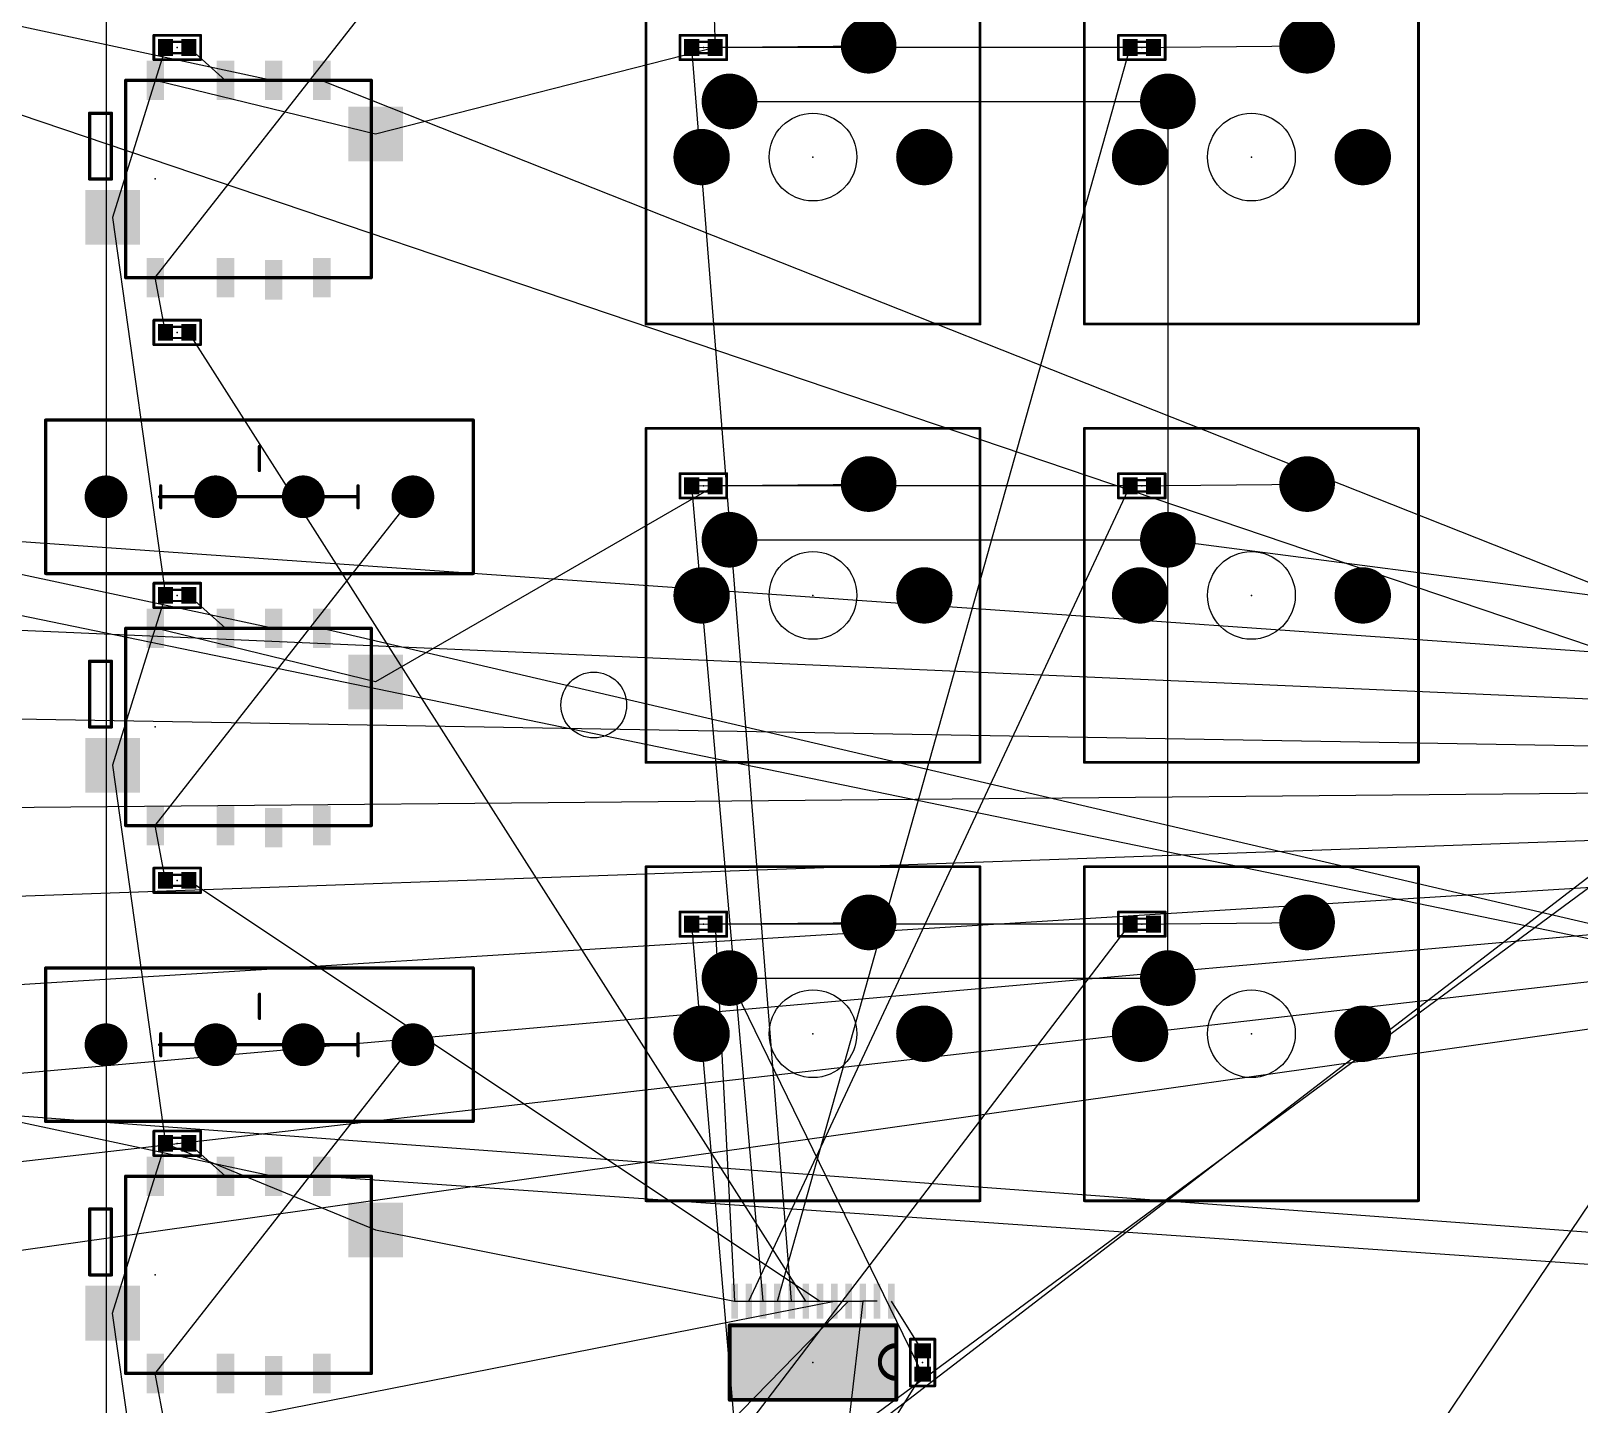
# Model space of a CAD drawing. Extents: x -180 to 275, y -75 to 92.
# Drawn here: x 134.3 to 204.9, y -26.9 to 35.8 of the extents above; entities that cross this region are included whole.
import ezdxf

# ---------------------------------------------------------------- set-up
doc = ezdxf.new("R2010")
doc.units = 0
for name, color, linetype in [('1', 12, 'CONTINUOUS'), ('17', 110, 'CONTINUOUS'), ('19', 53, 'CONTINUOUS'), ('20', 31, 'CONTINUOUS'), ('21', 253, 'CONTINUOUS'), ('23', 53, 'CONTINUOUS'), ('39', 12, 'CONTINUOUS'), ('51', 253, 'CONTINUOUS')]:
    doc.layers.add(name, color=color, linetype=linetype)

# ---------------------------------------------------------------- blocks, each defined once
blk = doc.blocks.new('RECT')
blk.add_solid([(-0.5, -0.5), (0.5, -0.5), (-0.5, 0.5), (0.5, 0.5)])
blk = doc.blocks.new('ROUNDP')
at = {"const_width": 0.5}
blk.add_lwpolyline([(0, -0.25, 1), (0, 0.25, 1), (0, -0.25)], format="xyb", dxfattribs=at)

msp = doc.modelspace()

# ---------------------------------------------------------------- linework, layer by layer
at = {"layer": '19'}
for p, q in [((165.07, 50.18), (165.5334, 35)), ((115, 40), (145.4, 33.5)), ((137.75, 39.5), (137.75, 14.5)), ((140, 24.5), (151.75, 39.5)), ((117.54, 37.46), (268.73, -13.73)), ((140.4666, 35), (140, 33.5)), ((141.5334, 35), (143.2, 33.5)), ((165.5334, 35), (150.05, 31.05)), ((164.4666, 35), (172.54, 35.08)), ((169.025, -22.2), (164.4666, 35)), ((185.5334, 35), (165.5334, 35)), ((168.375, -22.2), (184.4666, 35)), ((184.4666, 35), (192.54, 35.08)), ((140, 33.5), (138.05, 27.25)), ((150.05, 31.05), (140, 33.5)), ((147.6, 33.5), (270, -15)), ((166.19, 32.54), (186.19, 32.54)), ((186.19, 32.54), (186.19, 12.54)), ((253.73, 32.38), (172.275, -27.8)), ((251.19, 32.38), (172.925, -27.8)), ((188.73, -42.54), (236.11, 27.846)), ((138.05, 27.25), (140.4666, 10)), ((140.4666, 22), (140, 24.5)), ((169.675, -22.2), (141.5334, 22)), ((97.5701, 15), (262.8, 3.4125)), ((115, 15), (145.4, 8.5)), ((165.5334, 15), (150.05, 6.05)), ((164.4666, 15), (172.54, 15.08)), ((167.725, -22.2), (164.4666, 15)), ((185.5334, 15), (165.5334, 15)), ((167.075, -22.2), (184.4666, 15)), ((184.4666, 15), (192.54, 15.08)), ((137.75, 14.5), (137.75, -10.5)), ((140, -0.5), (151.75, 14.5)), ((117.54, 12.46), (268.73, -18.73)), ((166.19, 12.54), (186.19, 12.54)), ((186.19, 12.54), (248, 4.4666)), ((186.19, -7.46), (186.19, 12.54)), ((97.5701, 10), (262.8, 2.7775)), ((140.4666, 10), (140, 8.5)), ((141.5334, 10), (143.2, 8.5)), ((140, 8.5), (138.05, 2.25)), ((150.05, 6.05), (140, 8.5)), ((147.6, 8.5), (270, -20)), ((97.5701, 5), (262.8, 2.1425)), ((138.05, 2.25), (140.4666, -15)), ((97.5701, 0), (262.8, 1.5075)), ((97.5701, -5), (262.8, 0.8725)), ((97.5701, -10), (262.8, 0.2375)), ((97.5701, -15), (262.8, -0.3975)), ((140.4666, -3), (140, -0.5)), ((97.5701, -20), (262.8, -1.0325)), ((97.5701, -25), (262.8, -1.6675)), ((141.5334, -3), (170.325, -22.2)), ((164.4666, -5), (172.54, -4.92)), ((184.4666, -5), (192.54, -4.92)), ((166.425, -27.8), (164.4666, -5)), ((165.5334, -5), (166.425, -22.2)), ((185.5334, -5), (165.5334, -5)), ((167.075, -27.8), (184.4666, -5)), ((166.19, -7.46), (186.19, -7.46)), ((175, -25.5334), (166.19, -7.46)), ((115, -10), (145.4, -16.5)), ((137.75, -10.5), (137.75, -35.5)), ((140, -25.5), (151.75, -10.5)), ((117.54, -12.54), (268.73, -23.73)), ((140, -16.5), (140.4666, -15)), ((140.4666, -15), (150.05, -18.95)), ((143.2, -16.5), (141.5334, -15)), ((138.05, -22.75), (140, -16.5)), ((147.6, -16.5), (270, -25)), ((150.05, -18.95), (166.425, -22.2)), ((141.5334, -53), (171.625, -22.2)), ((141.5334, -28), (170.975, -22.2)), ((166.425, -22.2), (172.275, -22.2)), ((172.275, -22.2), (171.625, -27.8)), ((172.925, -22.2), (172.275, -22.2)), ((175, -24.4666), (173.575, -22.2)), ((140.4666, -40), (138.05, -22.75)), ((140.4666, -28), (140, -25.5)), ((173.575, -27.8), (175, -25.5334))]:
    msp.add_line(p, q, dxfattribs=at)
at = {"layer": '20'}
for centre, radius in [((170, 30), 2.0002), ((190, 30), 2.0002), ((170, 10), 2.0002), ((190, 10), 2.0002), ((160, 5), 1.5), ((170, -10), 2.0002), ((190, -10), 2.0002)]:
    msp.add_circle(centre, radius, dxfattribs=at)
at = {"layer": '21'}
for points, const_width in [([(162.38, 22.38), (162.38, 37.62)], 0.127), ([(177.62, 37.62), (177.62, 22.38)], 0.127), ([(182.38, 22.38), (182.38, 37.62)], 0.127), ([(197.62, 37.62), (197.62, 22.38)], 0.127), ([(139.9332, 34.4412), (139.9332, 35.5588)], 0.127), ([(139.9332, 35.5588), (142.0668, 35.5588)], 0.127), ([(142.0668, 35.5588), (142.0668, 34.4412)], 0.127), ([(163.9332, 35.5588), (166.0668, 35.5588)], 0.127), ([(163.9332, 34.4412), (163.9332, 35.5588)], 0.127), ([(166.0668, 35.5588), (166.0668, 34.4412)], 0.127), ([(183.9332, 35.5588), (186.0668, 35.5588)], 0.127), ([(183.9332, 34.4412), (183.9332, 35.5588)], 0.127), ([(186.0668, 35.5588), (186.0668, 34.4412)], 0.127), ([(142.0668, 34.4412), (139.9332, 34.4412)], 0.127), ([(166.0668, 34.4412), (163.9332, 34.4412)], 0.127), ([(186.0668, 34.4412), (183.9332, 34.4412)], 0.127), ([(138.65, 33.5), (138.65, 24.5)], 0.1524), ([(138.7, 33.5), (149.8, 33.5)], 0.1524), ([(149.85, 33.5), (149.85, 24.5)], 0.1524), ([(137, 29), (137, 32)], 0.1524), ([(137, 32), (138, 32)], 0.1524), ([(138, 32), (138, 29)], 0.1524), ([(138, 29), (137, 29)], 0.1524), ([(149.8, 24.5), (138.7, 24.5)], 0.1524), ([(139.9332, 22.5588), (142.0668, 22.5588)], 0.127), ([(139.9332, 21.4412), (139.9332, 22.5588)], 0.127), ([(142.0668, 22.5588), (142.0668, 21.4412)], 0.127), ([(177.62, 22.38), (162.38, 22.38)], 0.127), ([(197.62, 22.38), (182.38, 22.38)], 0.127), ([(142.0668, 21.4412), (139.9332, 21.4412)], 0.127), ([(154.5, 18), (135, 18)], 0.1524), ([(135, 11), (135, 18)], 0.1524), ([(154.5, 11), (154.5, 18)], 0.1524), ([(162.38, 17.62), (177.62, 17.62)], 0.127), ([(162.38, 2.38), (162.38, 17.62)], 0.127), ([(177.62, 17.62), (177.62, 2.38)], 0.127), ([(182.38, 17.62), (197.62, 17.62)], 0.127), ([(182.38, 2.38), (182.38, 17.62)], 0.127), ([(197.62, 17.62), (197.62, 2.38)], 0.127), ([(144.75, 16.8), (144.75, 15.7)], 0.1524), ([(163.9332, 15.5588), (166.0668, 15.5588)], 0.127), ([(163.9332, 14.4412), (163.9332, 15.5588)], 0.127), ([(166.0668, 15.5588), (166.0668, 14.4412)], 0.127), ([(183.9332, 15.5588), (186.0668, 15.5588)], 0.127), ([(183.9332, 14.4412), (183.9332, 15.5588)], 0.127), ([(186.0668, 15.5588), (186.0668, 14.4412)], 0.127), ([(140.25, 14), (140.25, 15)], 0.1524), ([(149.25, 14), (149.25, 15)], 0.1524), ([(140.2, 14.5), (149.2, 14.5)], 0.1524), ([(166.0668, 14.4412), (163.9332, 14.4412)], 0.127), ([(186.0668, 14.4412), (183.9332, 14.4412)], 0.127), ([(135, 11), (154.5, 11)], 0.1524), ([(139.9332, 9.4412), (139.9332, 10.5588)], 0.127), ([(139.9332, 10.5588), (142.0668, 10.5588)], 0.127), ([(142.0668, 10.5588), (142.0668, 9.4412)], 0.127), ([(142.0668, 9.4412), (139.9332, 9.4412)], 0.127), ([(138.65, 8.5), (138.65, -0.5)], 0.1524), ([(138.7, 8.5), (149.8, 8.5)], 0.1524), ([(149.85, 8.5), (149.85, -0.5)], 0.1524), ([(137, 4), (137, 7)], 0.1524), ([(137, 7), (138, 7)], 0.1524), ([(138, 7), (138, 4)], 0.1524), ([(138, 4), (137, 4)], 0.1524), ([(177.62, 2.38), (162.38, 2.38)], 0.127), ([(197.62, 2.38), (182.38, 2.38)], 0.127), ([(149.8, -0.5), (138.7, -0.5)], 0.1524), ([(139.9332, -2.4412), (142.0668, -2.4412)], 0.127), ([(139.9332, -3.5588), (139.9332, -2.4412)], 0.127), ([(142.0668, -2.4412), (142.0668, -3.5588)], 0.127), ([(162.38, -2.38), (177.62, -2.38)], 0.127), ([(162.38, -17.62), (162.38, -2.38)], 0.127), ([(177.62, -2.38), (177.62, -17.62)], 0.127), ([(182.38, -2.38), (197.62, -2.38)], 0.127), ([(182.38, -17.62), (182.38, -2.38)], 0.127), ([(197.62, -2.38), (197.62, -17.62)], 0.127), ([(142.0668, -3.5588), (139.9332, -3.5588)], 0.127), ([(163.9332, -4.4412), (166.0668, -4.4412)], 0.127), ([(163.9332, -5.5588), (163.9332, -4.4412)], 0.127), ([(166.0668, -4.4412), (166.0668, -5.5588)], 0.127), ([(183.9332, -4.4412), (186.0668, -4.4412)], 0.127), ([(183.9332, -5.5588), (183.9332, -4.4412)], 0.127), ([(186.0668, -4.4412), (186.0668, -5.5588)], 0.127), ([(166.0668, -5.5588), (163.9332, -5.5588)], 0.127), ([(186.0668, -5.5588), (183.9332, -5.5588)], 0.127), ([(154.5, -7), (135, -7)], 0.1524), ([(135, -14), (135, -7)], 0.1524), ([(154.5, -14), (154.5, -7)], 0.1524), ([(144.75, -8.2), (144.75, -9.3)], 0.1524), ([(140.2, -10.5), (149.2, -10.5)], 0.1524), ([(140.25, -11), (140.25, -10)], 0.1524), ([(149.25, -11), (149.25, -10)], 0.1524), ([(135, -14), (154.5, -14)], 0.1524), ([(139.9332, -15.5588), (139.9332, -14.4412)], 0.127), ([(139.9332, -14.4412), (142.0668, -14.4412)], 0.127), ([(142.0668, -14.4412), (142.0668, -15.5588)], 0.127), ([(142.0668, -15.5588), (139.9332, -15.5588)], 0.127), ([(138.65, -16.5), (138.65, -25.5)], 0.1524), ([(138.7, -16.5), (149.8, -16.5)], 0.1524), ([(149.85, -16.5), (149.85, -25.5)], 0.1524), ([(177.62, -17.62), (162.38, -17.62)], 0.127), ([(197.62, -17.62), (182.38, -17.62)], 0.127), ([(137, -21), (137, -18)], 0.1524), ([(137, -18), (138, -18)], 0.1524), ([(138, -18), (138, -21)], 0.1524), ([(138, -21), (137, -21)], 0.1524), ([(166.2, -26.7), (166.2, -23.3)], 0.1778), ([(166.2, -23.3), (173.8, -23.3)], 0.1778), ([(173.8, -23.3), (173.8, -24.2)], 0.1778), ([(174.4412, -26.0668), (174.4412, -23.9332)], 0.127), ([(174.4412, -23.9332), (175.5588, -23.9332)], 0.127), ([(175.5588, -23.9332), (175.5588, -26.0668)], 0.127), ([(173.8, -24.2), (173.8, -25.7)], 0.1778), ([(173.8, -24.25), (173.8, -25.75)], 0.1778), ([(149.8, -25.5), (138.7, -25.5)], 0.1524), ([(173.8, -25.7), (173.8, -26.7)], 0.1778), ([(175.5588, -26.0668), (174.4412, -26.0668)], 0.127), ([(173.8, -26.7), (166.2, -26.7)], 0.1778)]:
    msp.add_lwpolyline(points, dxfattribs=dict(at, const_width=const_width))
for points, const_width in [([(139.9332, 35.5906, 1), (139.9332, 35.5271)], 0.0635), ([(139.9649, 35.5588, 1), (139.9015, 35.5588)], 0.0635), ([(142.0985, 35.5588, 1), (142.0351, 35.5588)], 0.0635), ([(142.0668, 35.5271, 1), (142.0668, 35.5906)], 0.0635), ([(163.9332, 35.5906, 1), (163.9332, 35.5271)], 0.0635), ([(163.9649, 35.5588, 1), (163.9015, 35.5588)], 0.0635), ([(166.0985, 35.5588, 1), (166.0351, 35.5588)], 0.0635), ([(166.0668, 35.5271, 1), (166.0668, 35.5906)], 0.0635), ([(183.9332, 35.5906, 1), (183.9332, 35.5271)], 0.0635), ([(183.9649, 35.5588, 1), (183.9015, 35.5588)], 0.0635), ([(186.0985, 35.5588, 1), (186.0351, 35.5588)], 0.0635), ([(186.0668, 35.5271, 1), (186.0668, 35.5906)], 0.0635), ([(139.9332, 34.473, 1), (139.9332, 34.4094)], 0.0635), ([(139.9015, 34.4412, 1), (139.9649, 34.4412)], 0.0635), ([(142.0351, 34.4412, 1), (142.0985, 34.4412)], 0.0635), ([(142.0668, 34.4094, 1), (142.0668, 34.473)], 0.0635), ([(163.9332, 34.473, 1), (163.9332, 34.4094)], 0.0635), ([(163.9015, 34.4412, 1), (163.9649, 34.4412)], 0.0635), ([(166.0351, 34.4412, 1), (166.0985, 34.4412)], 0.0635), ([(166.0668, 34.4094, 1), (166.0668, 34.473)], 0.0635), ([(183.9332, 34.473, 1), (183.9332, 34.4094)], 0.0635), ([(183.9015, 34.4412, 1), (183.9649, 34.4412)], 0.0635), ([(186.0351, 34.4412, 1), (186.0985, 34.4412)], 0.0635), ([(186.0668, 34.4094, 1), (186.0668, 34.473)], 0.0635), ([(138.6881, 33.5, 1), (138.6119, 33.5)], 0.0762), ([(138.7, 33.5381, 1), (138.7, 33.4619)], 0.0762), ([(149.8, 33.4619, 1), (149.8, 33.5381)], 0.0762), ([(149.8881, 33.5, 1), (149.8119, 33.5)], 0.0762), ([(137.0381, 32, 1), (136.9619, 32)], 0.0762), ([(137, 32.0381, 1), (137, 31.9619)], 0.0762), ([(138.0381, 32, 1), (137.9619, 32)], 0.0762), ([(138, 31.9619, 1), (138, 32.0381)], 0.0762), ([(137, 29.0381, 1), (137, 28.9619)], 0.0762), ([(136.9619, 29, 1), (137.0381, 29)], 0.0762), ([(137.9619, 29, 1), (138.0381, 29)], 0.0762), ([(138, 28.9619, 1), (138, 29.0381)], 0.0762), ([(138.6119, 24.5, 1), (138.6881, 24.5)], 0.0762), ([(138.7, 24.5381, 1), (138.7, 24.4619)], 0.0762), ([(149.8, 24.4619, 1), (149.8, 24.5381)], 0.0762), ([(149.8119, 24.5, 1), (149.8881, 24.5)], 0.0762), ([(139.9332, 22.5906, 1), (139.9332, 22.5271)], 0.0635), ([(139.9649, 22.5588, 1), (139.9015, 22.5588)], 0.0635), ([(142.0985, 22.5588, 1), (142.0351, 22.5588)], 0.0635), ([(142.0668, 22.5271, 1), (142.0668, 22.5906)], 0.0635), ([(162.38, 22.4118, 1), (162.38, 22.3483)], 0.0635), ([(162.3483, 22.38, 1), (162.4117, 22.38)], 0.0635), ([(177.5883, 22.38, 1), (177.6517, 22.38)], 0.0635), ([(177.62, 22.3483, 1), (177.62, 22.4118)], 0.0635), ([(182.38, 22.4118, 1), (182.38, 22.3483)], 0.0635), ([(182.3483, 22.38, 1), (182.4117, 22.38)], 0.0635), ([(197.5883, 22.38, 1), (197.6517, 22.38)], 0.0635), ([(197.62, 22.3483, 1), (197.62, 22.4118)], 0.0635), ([(139.9332, 21.473, 1), (139.9332, 21.4095)], 0.0635), ([(139.9015, 21.4412, 1), (139.9649, 21.4412)], 0.0635), ([(142.0351, 21.4412, 1), (142.0985, 21.4412)], 0.0635), ([(142.0668, 21.4095, 1), (142.0668, 21.473)], 0.0635), ([(135, 18.0381, 1), (135, 17.9619)], 0.0762), ([(135.0381, 18, 1), (134.9619, 18)], 0.0762), ([(154.5381, 18, 1), (154.4619, 18)], 0.0762), ([(154.5, 17.9619, 1), (154.5, 18.0381)], 0.0762), ([(162.38, 17.6517, 1), (162.38, 17.5883)], 0.0635), ([(162.4117, 17.62, 1), (162.3483, 17.62)], 0.0635), ([(177.6517, 17.62, 1), (177.5883, 17.62)], 0.0635), ([(177.62, 17.5883, 1), (177.62, 17.6517)], 0.0635), ([(182.38, 17.6517, 1), (182.38, 17.5883)], 0.0635), ([(182.4117, 17.62, 1), (182.3483, 17.62)], 0.0635), ([(197.6517, 17.62, 1), (197.5883, 17.62)], 0.0635), ([(197.62, 17.5883, 1), (197.62, 17.6517)], 0.0635), ([(144.7881, 16.8, 1), (144.7119, 16.8)], 0.0762), ([(144.7119, 15.7, 1), (144.7881, 15.7)], 0.0762), ([(163.9332, 15.5906, 1), (163.9332, 15.5271)], 0.0635), ([(163.9649, 15.5588, 1), (163.9015, 15.5588)], 0.0635), ([(166.0985, 15.5588, 1), (166.0351, 15.5588)], 0.0635), ([(166.0668, 15.5271, 1), (166.0668, 15.5906)], 0.0635), ([(183.9332, 15.5906, 1), (183.9332, 15.5271)], 0.0635), ([(183.9649, 15.5588, 1), (183.9015, 15.5588)], 0.0635), ([(186.0985, 15.5588, 1), (186.0351, 15.5588)], 0.0635), ([(186.0668, 15.5271, 1), (186.0668, 15.5906)], 0.0635), ([(140.2881, 15, 1), (140.2119, 15)], 0.0762), ([(149.2881, 15, 1), (149.2119, 15)], 0.0762), ([(140.2, 14.5381, 1), (140.2, 14.4619)], 0.0762), ([(149.2, 14.4619, 1), (149.2, 14.5381)], 0.0762), ([(163.9332, 14.473, 1), (163.9332, 14.4094)], 0.0635), ([(163.9015, 14.4412, 1), (163.9649, 14.4412)], 0.0635), ([(166.0351, 14.4412, 1), (166.0985, 14.4412)], 0.0635), ([(166.0668, 14.4094, 1), (166.0668, 14.473)], 0.0635), ([(183.9332, 14.473, 1), (183.9332, 14.4094)], 0.0635), ([(183.9015, 14.4412, 1), (183.9649, 14.4412)], 0.0635), ([(186.0351, 14.4412, 1), (186.0985, 14.4412)], 0.0635), ([(186.0668, 14.4094, 1), (186.0668, 14.473)], 0.0635), ([(140.2119, 14, 1), (140.2881, 14)], 0.0762), ([(149.2119, 14, 1), (149.2881, 14)], 0.0762), ([(135, 11.0381, 1), (135, 10.9619)], 0.0762), ([(134.9619, 11, 1), (135.0381, 11)], 0.0762), ([(139.9332, 10.5906, 1), (139.9332, 10.527)], 0.0635), ([(139.9649, 10.5588, 1), (139.9015, 10.5588)], 0.0635), ([(142.0985, 10.5588, 1), (142.0351, 10.5588)], 0.0635), ([(142.0668, 10.527, 1), (142.0668, 10.5906)], 0.0635), ([(154.4619, 11, 1), (154.5381, 11)], 0.0762), ([(154.5, 10.9619, 1), (154.5, 11.0381)], 0.0762), ([(139.9332, 9.473, 1), (139.9332, 9.4094)], 0.0635), ([(139.9015, 9.4412, 1), (139.9649, 9.4412)], 0.0635), ([(142.0351, 9.4412, 1), (142.0985, 9.4412)], 0.0635), ([(142.0668, 9.4094, 1), (142.0668, 9.473)], 0.0635), ([(138.6881, 8.5, 1), (138.6119, 8.5)], 0.0762), ([(138.7, 8.5381, 1), (138.7, 8.4619)], 0.0762), ([(149.8, 8.4619, 1), (149.8, 8.5381)], 0.0762), ([(149.8881, 8.5, 1), (149.8119, 8.5)], 0.0762), ([(137.0381, 7, 1), (136.9619, 7)], 0.0762), ([(137, 7.0381, 1), (137, 6.9619)], 0.0762), ([(138.0381, 7, 1), (137.9619, 7)], 0.0762), ([(138, 6.9619, 1), (138, 7.0381)], 0.0762), ([(137, 4.0381, 1), (137, 3.9619)], 0.0762), ([(136.9619, 4, 1), (137.0381, 4)], 0.0762), ([(137.9619, 4, 1), (138.0381, 4)], 0.0762), ([(138, 3.9619, 1), (138, 4.0381)], 0.0762), ([(162.38, 2.4118, 1), (162.38, 2.3482)], 0.0635), ([(162.3483, 2.38, 1), (162.4117, 2.38)], 0.0635), ([(177.5883, 2.38, 1), (177.6517, 2.38)], 0.0635), ([(177.62, 2.3482, 1), (177.62, 2.4118)], 0.0635), ([(182.38, 2.4118, 1), (182.38, 2.3482)], 0.0635), ([(182.3483, 2.38, 1), (182.4117, 2.38)], 0.0635), ([(197.5883, 2.38, 1), (197.6517, 2.38)], 0.0635), ([(197.62, 2.3482, 1), (197.62, 2.4118)], 0.0635), ([(138.6119, -0.5, 1), (138.6881, -0.5)], 0.0762), ([(138.7, -0.4619, 1), (138.7, -0.5381)], 0.0762), ([(149.8, -0.5381, 1), (149.8, -0.4619)], 0.0762), ([(149.8119, -0.5, 1), (149.8881, -0.5)], 0.0762), ([(139.9332, -2.4095, 1), (139.9332, -2.473)], 0.0635), ([(139.9649, -2.4412, 1), (139.9015, -2.4412)], 0.0635), ([(142.0985, -2.4412, 1), (142.0351, -2.4412)], 0.0635), ([(142.0668, -2.473, 1), (142.0668, -2.4095)], 0.0635), ([(162.38, -2.3482, 1), (162.38, -2.4118)], 0.0635), ([(162.4117, -2.38, 1), (162.3483, -2.38)], 0.0635), ([(177.6517, -2.38, 1), (177.5883, -2.38)], 0.0635), ([(177.62, -2.4118, 1), (177.62, -2.3482)], 0.0635), ([(182.38, -2.3482, 1), (182.38, -2.4118)], 0.0635), ([(182.4117, -2.38, 1), (182.3483, -2.38)], 0.0635), ([(197.6517, -2.38, 1), (197.5883, -2.38)], 0.0635), ([(197.62, -2.4118, 1), (197.62, -2.3482)], 0.0635), ([(139.9332, -3.5271, 1), (139.9332, -3.5906)], 0.0635), ([(139.9015, -3.5588, 1), (139.9649, -3.5588)], 0.0635), ([(142.0351, -3.5588, 1), (142.0985, -3.5588)], 0.0635), ([(142.0668, -3.5906, 1), (142.0668, -3.5271)], 0.0635), ([(163.9649, -4.4412, 1), (163.9015, -4.4412)], 0.0635), ([(163.9332, -4.4095, 1), (163.9332, -4.4729)], 0.0635), ([(166.0985, -4.4412, 1), (166.0351, -4.4412)], 0.0635), ([(166.0668, -4.4729, 1), (166.0668, -4.4095)], 0.0635), ([(183.9649, -4.4412, 1), (183.9015, -4.4412)], 0.0635), ([(183.9332, -4.4095, 1), (183.9332, -4.4729)], 0.0635), ([(186.0985, -4.4412, 1), (186.0351, -4.4412)], 0.0635), ([(186.0668, -4.4729, 1), (186.0668, -4.4095)], 0.0635), ([(163.9332, -5.5271, 1), (163.9332, -5.5906)], 0.0635), ([(163.9015, -5.5588, 1), (163.9649, -5.5588)], 0.0635), ([(166.0351, -5.5588, 1), (166.0985, -5.5588)], 0.0635), ([(166.0668, -5.5906, 1), (166.0668, -5.5271)], 0.0635), ([(183.9332, -5.5271, 1), (183.9332, -5.5906)], 0.0635), ([(183.9015, -5.5588, 1), (183.9649, -5.5588)], 0.0635), ([(186.0351, -5.5588, 1), (186.0985, -5.5588)], 0.0635), ([(186.0668, -5.5906, 1), (186.0668, -5.5271)], 0.0635), ([(135, -6.9619, 1), (135, -7.0381)], 0.0762), ([(135.0381, -7, 1), (134.9619, -7)], 0.0762), ([(154.5381, -7, 1), (154.4619, -7)], 0.0762), ([(154.5, -7.0381, 1), (154.5, -6.9619)], 0.0762), ([(144.7881, -8.2, 1), (144.7119, -8.2)], 0.0762), ([(144.7119, -9.3, 1), (144.7881, -9.3)], 0.0762), ([(140.2, -10.4619, 1), (140.2, -10.5381)], 0.0762), ([(140.2881, -10, 1), (140.2119, -10)], 0.0762), ([(149.2, -10.5381, 1), (149.2, -10.4619)], 0.0762), ([(149.2881, -10, 1), (149.2119, -10)], 0.0762), ([(140.2119, -11, 1), (140.2881, -11)], 0.0762), ([(149.2119, -11, 1), (149.2881, -11)], 0.0762), ([(135, -13.9619, 1), (135, -14.0381)], 0.0762), ([(134.9619, -14, 1), (135.0381, -14)], 0.0762), ([(154.4619, -14, 1), (154.5381, -14)], 0.0762), ([(154.5, -14.0381, 1), (154.5, -13.9619)], 0.0762), ([(139.9332, -14.4094, 1), (139.9332, -14.473)], 0.0635), ([(139.9649, -14.4412, 1), (139.9015, -14.4412)], 0.0635), ([(142.0985, -14.4412, 1), (142.0351, -14.4412)], 0.0635), ([(142.0668, -14.473, 1), (142.0668, -14.4094)], 0.0635), ([(139.9332, -15.5271, 1), (139.9332, -15.5906)], 0.0635), ([(139.9015, -15.5588, 1), (139.9649, -15.5588)], 0.0635), ([(142.0351, -15.5588, 1), (142.0985, -15.5588)], 0.0635), ([(142.0668, -15.5906, 1), (142.0668, -15.5271)], 0.0635), ([(138.6881, -16.5, 1), (138.6119, -16.5)], 0.0762), ([(138.7, -16.4619, 1), (138.7, -16.5381)], 0.0762), ([(149.8, -16.5381, 1), (149.8, -16.4619)], 0.0762), ([(149.8881, -16.5, 1), (149.8119, -16.5)], 0.0762), ([(162.38, -17.5883, 1), (162.38, -17.6517)], 0.0635), ([(162.3483, -17.62, 1), (162.4117, -17.62)], 0.0635), ([(177.5883, -17.62, 1), (177.6517, -17.62)], 0.0635), ([(177.62, -17.6517, 1), (177.62, -17.5883)], 0.0635), ([(182.38, -17.5883, 1), (182.38, -17.6517)], 0.0635), ([(182.3483, -17.62, 1), (182.4117, -17.62)], 0.0635), ([(197.5883, -17.62, 1), (197.6517, -17.62)], 0.0635), ([(197.62, -17.6517, 1), (197.62, -17.5883)], 0.0635), ([(137.0381, -18, 1), (136.9619, -18)], 0.0762), ([(137, -17.9619, 1), (137, -18.0381)], 0.0762), ([(138.0381, -18, 1), (137.9619, -18)], 0.0762), ([(138, -18.0381, 1), (138, -17.9619)], 0.0762), ([(137, -20.9619, 1), (137, -21.0381)], 0.0762), ([(136.9619, -21, 1), (137.0381, -21)], 0.0762), ([(137.9619, -21, 1), (138.0381, -21)], 0.0762), ([(138, -21.0381, 1), (138, -20.9619)], 0.0762), ([(166.2, -23.2555, 1), (166.2, -23.3445)], 0.0889), ([(166.2445, -23.3, 1), (166.1556, -23.3)], 0.0889), ([(173.8445, -23.3, 1), (173.7555, -23.3)], 0.0889), ([(173.8, -23.3445, 1), (173.8, -23.2555)], 0.0889), ([(174.4412, -23.9015, 1), (174.4412, -23.965)], 0.0635), ([(174.4729, -23.9332, 1), (174.4095, -23.9332)], 0.0635), ([(175.5906, -23.9332, 1), (175.5271, -23.9332)], 0.0635), ([(175.5588, -23.965, 1), (175.5588, -23.9015)], 0.0635), ([(173.8, -24.2, 1), (173.8, -25.7)], 0.1778), ([(173.8, -24.25, 1), (173.8, -25.75)], 0.1778), ([(173.8445, -24.2, 1), (173.7555, -24.2)], 0.0889), ([(173.7555, -24.2, 1), (173.8445, -24.2)], 0.0889), ([(173.8445, -24.25, 1), (173.7555, -24.25)], 0.0889), ([(173.8, -24.2445, 1), (173.8, -24.1556)], 0.0889), ([(173.8, -24.2945, 1), (173.8, -24.2055)], 0.0889), ([(138.6119, -25.5, 1), (138.6881, -25.5)], 0.0762), ([(138.7, -25.4619, 1), (138.7, -25.5381)], 0.0762), ([(149.8, -25.5381, 1), (149.8, -25.4619)], 0.0762), ([(149.8119, -25.5, 1), (149.8881, -25.5)], 0.0762), ([(173.8445, -25.7, 1), (173.7555, -25.7)], 0.0889), ([(173.7555, -25.7, 1), (173.8445, -25.7)], 0.0889), ([(173.7555, -25.75, 1), (173.8445, -25.75)], 0.0889), ([(173.8, -25.7445, 1), (173.8, -25.6556)], 0.0889), ([(173.8, -25.7945, 1), (173.8, -25.7055)], 0.0889), ([(174.4412, -26.0351, 1), (174.4412, -26.0985)], 0.0635), ([(174.4095, -26.0668, 1), (174.4729, -26.0668)], 0.0635), ([(175.5271, -26.0668, 1), (175.5906, -26.0668)], 0.0635), ([(175.5588, -26.0985, 1), (175.5588, -26.0351)], 0.0635), ([(166.2, -26.6556, 1), (166.2, -26.7445)], 0.0889), ([(166.1556, -26.7, 1), (166.2445, -26.7)], 0.0889), ([(173.7555, -26.7, 1), (173.8445, -26.7)], 0.0889), ([(173.8, -26.7445, 1), (173.8, -26.6556)], 0.0889)]:
    msp.add_lwpolyline(points, format="xyb", dxfattribs=dict(at, const_width=const_width))
at = {"layer": '23'}
for p in [(141, 35), (165, 35), (185, 35), (170, 30), (190, 30), (140, 29), (141, 22), (165, 15), (185, 15), (135, 11), (141, 10), (170, 10), (190, 10), (140, 4), (141, -3), (165, -5), (185, -5), (170, -10), (190, -10), (135, -14), (141, -15), (140, -21), (170, -25), (175, -25)]:
    msp.add_point(p, dxfattribs=at)
at = {"layer": '51', "const_width": 0.1016}
for points in [[(140.5428, 35.254), (141.4572, 35.254)], [(141.4572, 34.746), (140.5428, 34.746)], [(164.5428, 35.254), (165.4572, 35.254)], [(165.4572, 34.746), (164.5428, 34.746)], [(184.5428, 35.254), (185.4572, 35.254)], [(185.4572, 34.746), (184.5428, 34.746)], [(140.5428, 22.254), (141.4572, 22.254)], [(141.4572, 21.746), (140.5428, 21.746)], [(164.5428, 15.254), (165.4572, 15.254)], [(184.5428, 15.254), (185.4572, 15.254)], [(165.4572, 14.746), (164.5428, 14.746)], [(185.4572, 14.746), (184.5428, 14.746)], [(140.5428, 10.254), (141.4572, 10.254)], [(141.4572, 9.746), (140.5428, 9.746)], [(140.5428, -2.746), (141.4572, -2.746)], [(141.4572, -3.254), (140.5428, -3.254)], [(164.5428, -4.746), (165.4572, -4.746)], [(184.5428, -4.746), (185.4572, -4.746)], [(165.4572, -5.254), (164.5428, -5.254)], [(185.4572, -5.254), (184.5428, -5.254)], [(140.5428, -14.746), (141.4572, -14.746)], [(141.4572, -15.254), (140.5428, -15.254)], [(174.746, -25.4572), (174.746, -24.5428)], [(175.254, -24.5428), (175.254, -25.4572)]]:
    msp.add_lwpolyline(points, dxfattribs=at)
at = {"layer": '51', "const_width": 0.0508}
for points in [[(140.5428, 35.2794, 1), (140.5428, 35.2286)], [(140.5428, 34.7714, 1), (140.5428, 34.7206)], [(141.4572, 35.2286, 1), (141.4572, 35.2794)], [(141.4572, 34.7206, 1), (141.4572, 34.7714)], [(164.5428, 35.2794, 1), (164.5428, 35.2286)], [(164.5428, 34.7714, 1), (164.5428, 34.7206)], [(165.4572, 35.2286, 1), (165.4572, 35.2794)], [(165.4572, 34.7206, 1), (165.4572, 34.7714)], [(184.5428, 35.2794, 1), (184.5428, 35.2286)], [(184.5428, 34.7714, 1), (184.5428, 34.7206)], [(185.4572, 35.2286, 1), (185.4572, 35.2794)], [(185.4572, 34.7206, 1), (185.4572, 34.7714)], [(140.5428, 22.2794, 1), (140.5428, 22.2286)], [(141.4572, 22.2286, 1), (141.4572, 22.2794)], [(140.5428, 21.7714, 1), (140.5428, 21.7206)], [(141.4572, 21.7206, 1), (141.4572, 21.7714)], [(164.5428, 15.2794, 1), (164.5428, 15.2286)], [(165.4572, 15.2286, 1), (165.4572, 15.2794)], [(184.5428, 15.2794, 1), (184.5428, 15.2286)], [(185.4572, 15.2286, 1), (185.4572, 15.2794)], [(164.5428, 14.7714, 1), (164.5428, 14.7206)], [(165.4572, 14.7206, 1), (165.4572, 14.7714)], [(184.5428, 14.7714, 1), (184.5428, 14.7206)], [(185.4572, 14.7206, 1), (185.4572, 14.7714)], [(140.5428, 10.2794, 1), (140.5428, 10.2286)], [(141.4572, 10.2286, 1), (141.4572, 10.2794)], [(140.5428, 9.7714, 1), (140.5428, 9.7206)], [(141.4572, 9.7206, 1), (141.4572, 9.7714)], [(140.5428, -2.7206, 1), (140.5428, -2.7714)], [(141.4572, -2.7714, 1), (141.4572, -2.7206)], [(140.5428, -3.2286, 1), (140.5428, -3.2794)], [(141.4572, -3.2794, 1), (141.4572, -3.2286)], [(164.5428, -4.7206, 1), (164.5428, -4.7714)], [(165.4572, -4.7714, 1), (165.4572, -4.7206)], [(184.5428, -4.7206, 1), (184.5428, -4.7714)], [(185.4572, -4.7714, 1), (185.4572, -4.7206)], [(164.5428, -5.2286, 1), (164.5428, -5.2794)], [(165.4572, -5.2794, 1), (165.4572, -5.2286)], [(184.5428, -5.2286, 1), (184.5428, -5.2794)], [(185.4572, -5.2794, 1), (185.4572, -5.2286)], [(140.5428, -14.7206, 1), (140.5428, -14.7714)], [(141.4572, -14.7714, 1), (141.4572, -14.7206)], [(140.5428, -15.2286, 1), (140.5428, -15.2794)], [(141.4572, -15.2794, 1), (141.4572, -15.2286)], [(174.7714, -24.5428, 1), (174.7206, -24.5428)], [(175.2794, -24.5428, 1), (175.2286, -24.5428)], [(174.7206, -25.4572, 1), (174.7714, -25.4572)], [(175.2286, -25.4572, 1), (175.2794, -25.4572)]]:
    msp.add_lwpolyline(points, format="xyb", dxfattribs=at)

# ---------------------------------------------------------------- block references
at = {"layer": '1'}
for p, xscale, yscale, rotation in [((140.4666, 35), 0.6858, 0.762, 180), ((141.5334, 35), 0.6858, 0.762, 180), ((140, 33.5), 1.8, 0.8, 90), ((143.2, 33.5), 1.8, 0.8, 90), ((145.4, 33.5), 1.8, 0.8, 90), ((147.6, 33.5), 1.8, 0.8, 90), ((140, 24.5), 1.8, 0.8, 90), ((143.2, 24.5), 1.8, 0.8, 90), ((145.4, 24.4), 1.8, 0.8, 90), ((147.6, 24.5), 1.8, 0.8, 90), ((140.4666, 10), 0.6858, 0.762, 180), ((141.5334, 10), 0.6858, 0.762, 180), ((140, 8.5), 1.8, 0.8, 90), ((143.2, 8.5), 1.8, 0.8, 90), ((145.4, 8.5), 1.8, 0.8, 90), ((147.6, 8.5), 1.8, 0.8, 90), ((140, -0.5), 1.8, 0.8, 90), ((143.2, -0.5), 1.8, 0.8, 90), ((145.4, -0.6), 1.8, 0.8, 90), ((147.6, -0.5), 1.8, 0.8, 90), ((140.4666, -15), 0.6858, 0.762, 180), ((141.5334, -15), 0.6858, 0.762, 180), ((140, -16.5), 1.8, 0.8, 90), ((143.2, -16.5), 1.8, 0.8, 90), ((145.4, -16.5), 1.8, 0.8, 90), ((147.6, -16.5), 1.8, 0.8, 90), ((166.425, -22.2), 0.3, 1.6, 180), ((167.075, -22.2), 0.3, 1.6, 180), ((167.725, -22.2), 0.3, 1.6, 180), ((168.375, -22.2), 0.3, 1.6, 180), ((169.025, -22.2), 0.3, 1.6, 180), ((169.675, -22.2), 0.3, 1.6, 180), ((170.325, -22.2), 0.3, 1.6, 180), ((170.975, -22.2), 0.3, 1.6, 180), ((171.625, -22.2), 0.3, 1.6, 180), ((172.275, -22.2), 0.3, 1.6, 180), ((172.925, -22.2), 0.3, 1.6, 180), ((173.575, -22.2), 0.3, 1.6, 180), ((140, -25.5), 1.8, 0.8, 90), ((143.2, -25.5), 1.8, 0.8, 90), ((145.4, -25.6), 1.8, 0.8, 90), ((147.6, -25.5), 1.8, 0.8, 90), ((175, -24.4666), 0.6858, 0.762, 90), ((175, -25.5334), 0.6858, 0.762, 90)]:
    msp.add_blockref('RECT', p, dxfattribs=dict(at, xscale=xscale, yscale=yscale, rotation=rotation))
for p, xscale, yscale in [((164.4666, 35), 0.6858, 0.762), ((165.5334, 35), 0.6858, 0.762), ((184.4666, 35), 0.6858, 0.762), ((185.5334, 35), 0.6858, 0.762), ((150.05, 31.05), 2.5, 2.5), ((138.05, 27.25), 2.5, 2.5), ((140.4666, 22), 0.6858, 0.762), ((141.5334, 22), 0.6858, 0.762), ((164.4666, 15), 0.6858, 0.762), ((165.5334, 15), 0.6858, 0.762), ((184.4666, 15), 0.6858, 0.762), ((185.5334, 15), 0.6858, 0.762), ((150.05, 6.05), 2.5, 2.5), ((138.05, 2.25), 2.5, 2.5), ((140.4666, -3), 0.6858, 0.762), ((141.5334, -3), 0.6858, 0.762), ((164.4666, -5), 0.6858, 0.762), ((165.5334, -5), 0.6858, 0.762), ((184.4666, -5), 0.6858, 0.762), ((185.5334, -5), 0.6858, 0.762), ((150.05, -18.95), 2.5, 2.5), ((138.05, -22.75), 2.5, 2.5)]:
    msp.add_blockref('RECT', p, dxfattribs=dict(at, xscale=xscale, yscale=yscale))
at = {"layer": '17'}
for p, xscale, yscale in [((172.54, 35.08), 2.54, 2.54), ((172.54, 35.08), 2.54, 2.54), ((192.54, 35.08), 2.54, 2.54), ((192.54, 35.08), 2.54, 2.54), ((166.19, 32.54), 2.54, 2.54), ((166.19, 32.54), 2.54, 2.54), ((186.19, 32.54), 2.54, 2.54), ((186.19, 32.54), 2.54, 2.54), ((164.92, 30), 2.5716, 2.5716), ((164.92, 30), 2.5716, 2.5716), ((175.08, 30), 2.5716, 2.5716), ((175.08, 30), 2.5716, 2.5716), ((184.92, 30), 2.5716, 2.5716), ((184.92, 30), 2.5716, 2.5716), ((195.08, 30), 2.5716, 2.5716), ((195.08, 30), 2.5716, 2.5716), ((172.54, 15.08), 2.54, 2.54), ((172.54, 15.08), 2.54, 2.54), ((192.54, 15.08), 2.54, 2.54), ((192.54, 15.08), 2.54, 2.54), ((137.75, 14.5), 1.95, 1.95), ((137.75, 14.5), 1.95, 1.95), ((142.75, 14.5), 1.95, 1.95), ((142.75, 14.5), 1.95, 1.95), ((146.75, 14.5), 1.95, 1.95), ((146.75, 14.5), 1.95, 1.95), ((151.75, 14.5), 1.95, 1.95), ((151.75, 14.5), 1.95, 1.95), ((166.19, 12.54), 2.54, 2.54), ((166.19, 12.54), 2.54, 2.54), ((186.19, 12.54), 2.54, 2.54), ((186.19, 12.54), 2.54, 2.54), ((164.92, 10), 2.5716, 2.5716), ((164.92, 10), 2.5716, 2.5716), ((175.08, 10), 2.5716, 2.5716), ((175.08, 10), 2.5716, 2.5716), ((184.92, 10), 2.5716, 2.5716), ((184.92, 10), 2.5716, 2.5716), ((195.08, 10), 2.5716, 2.5716), ((195.08, 10), 2.5716, 2.5716), ((172.54, -4.92), 2.54, 2.54), ((172.54, -4.92), 2.54, 2.54), ((192.54, -4.92), 2.54, 2.54), ((192.54, -4.92), 2.54, 2.54), ((166.19, -7.46), 2.54, 2.54), ((166.19, -7.46), 2.54, 2.54), ((186.19, -7.46), 2.54, 2.54), ((186.19, -7.46), 2.54, 2.54), ((164.92, -10), 2.5716, 2.5716), ((164.92, -10), 2.5716, 2.5716), ((175.08, -10), 2.5716, 2.5716), ((175.08, -10), 2.5716, 2.5716), ((184.92, -10), 2.5716, 2.5716), ((184.92, -10), 2.5716, 2.5716), ((195.08, -10), 2.5716, 2.5716), ((195.08, -10), 2.5716, 2.5716), ((137.75, -10.5), 1.95, 1.95), ((137.75, -10.5), 1.95, 1.95), ((142.75, -10.5), 1.95, 1.95), ((142.75, -10.5), 1.95, 1.95), ((146.75, -10.5), 1.95, 1.95), ((146.75, -10.5), 1.95, 1.95), ((151.75, -10.5), 1.95, 1.95), ((151.75, -10.5), 1.95, 1.95)]:
    msp.add_blockref('ROUNDP', p, dxfattribs=dict(at, xscale=xscale, yscale=yscale))
at = {"layer": '39', "xscale": 3.4, "yscale": 7.6, "rotation": 270}
msp.add_blockref('RECT', (170, -25), dxfattribs=at)
at = {"layer": '51', "xscale": 0.254, "yscale": 0.508}
for p, rotation in [((140.619, 35), 180), ((141.381, 35), 180), ((140.619, 10), 180), ((141.381, 10), 180), ((140.619, -15), 180), ((141.381, -15), 180), ((175, -24.619), 90), ((175, -25.381), 90)]:
    msp.add_blockref('RECT', p, dxfattribs=dict(at, rotation=rotation))
for p in [(164.619, 35), (165.381, 35), (184.619, 35), (185.381, 35), (140.619, 22), (141.381, 22), (164.619, 15), (165.381, 15), (184.619, 15), (185.381, 15), (140.619, -3), (141.381, -3), (164.619, -5), (165.381, -5), (184.619, -5), (185.381, -5)]:
    msp.add_blockref('RECT', p, dxfattribs=at)

doc.saveas('drawing.dxf')
